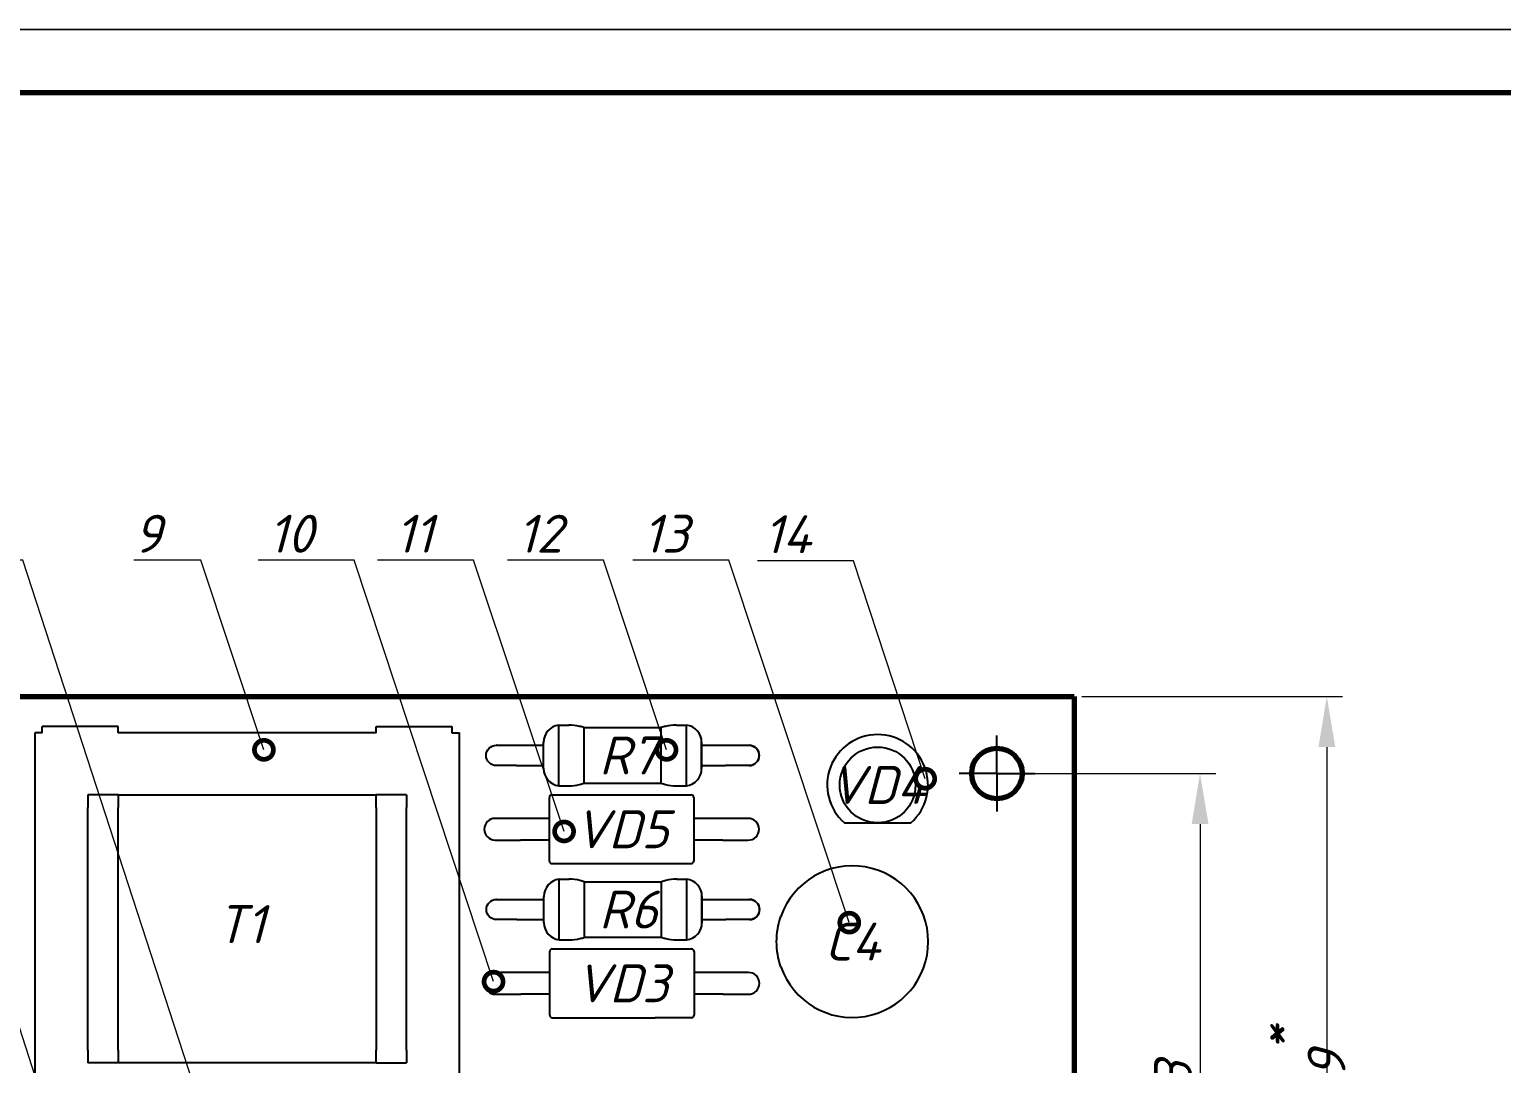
# Model space of a CAD drawing. Header units: millimetres. Extents: x 2470 to 6390, y 1560 to 2814.
# Drawn here: x 3002.4 to 3118.8, y 1775.7 to 1857.5 of the extents above; entities that cross this region are included whole.
import ezdxf
from ezdxf import colors
from ezdxf.entities.mleader import LeaderData, LeaderLine
from ezdxf.math import Vec2, Vec3

# ---------------------------------------------------------------- set-up
doc = ezdxf.new("R2010")
doc.units = ezdxf.units.MM
doc.layers.get('0').update_dxf_attribs({"lineweight": 0})
for name, color, linetype, lineweight in [('border', 7, 'Continuous', 70), ('Text', 7, 'Continuous', 18), ('Размерные линии', 7, 'Continuous', 15), ('Сплошная толстая основная', 7, 'Continuous', 70), ('Сплошная тонкая', 7, 'Continuous', 30)]:
    doc.layers.add(name, color=color, linetype=linetype, lineweight=lineweight)
doc.styles.add('Main', font='isocpeur.ttf', dxfattribs={"oblique": 15, "height": 3})
doc.dimstyles.new('ISO-25', dxfattribs={"dimtxt": 3, "dimasz": 4, "dimexe": 1.25, "dimexo": 0.625, "dimtad": 1, "dimtoh": 1, "dimtxsty": 'Main', "dimcen": 2.5, "dimclrd": 256, "dimclre": 256, "dimclrt": 256, "dimadec": 0, "dimazin": 0, "dimtol": 1, "dimtm": 0.5, "dimtfac": 1, "dimtmove": 0, "dimatfit": 3, "dimfxl": 1, "dimlwd": -1, "dimlwe": -1, "dimarcsym": 0})

# ---------------------------------------------------------------- blocks, each defined once
blk = doc.blocks.new('*D70')
at = {"layer": 'Defpoints', "color": 0, "lineweight": 18, "transparency": 16777216}
for p in [(3078.9, 1798.63), (3078.9, 1752.63), (3094.96, 1752.63)]:
    blk.add_point(p, dxfattribs=at)
at = {"layer": 'Размерные линии', "transparency": 16777216}
for p, q in [((3079.52, 1798.63), (3096.21, 1798.63)), ((3094.96, 1794.63), (3094.96, 1756.63)), ((3079.52, 1752.63), (3096.21, 1752.63))]:
    blk.add_line(p, q, dxfattribs=at)
at = {"layer": 'Размерные линии', "lineweight": 18, "transparency": 16777216}
for points in [[(3094.3, 1794.63), (3095.63, 1794.63), (3094.96, 1798.63)], [(3094.3, 1756.63), (3095.63, 1756.63), (3094.96, 1752.63)]]:
    blk.add_solid(points, dxfattribs=at)
at = {"layer": 'Размерные линии', "transparency": 16777216, "insert": (3092.84, 1773.77), "char_height": 3, "attachment_point": 5, "rotation": 90, "style": 'Main'}
blk.add_mtext('23', dxfattribs=at)
blk = doc.blocks.new('*D64')
at = {"layer": 'Defpoints', "color": 0, "lineweight": 18, "transparency": 16777216}
for p in [(3084.99, 1804.72), (3085, 1746.53), (3104.99, 1746.53)]:
    blk.add_point(p, dxfattribs=at)
at = {"layer": 'Размерные линии', "transparency": 16777216}
for p, q in [((3085.62, 1804.72), (3106.24, 1804.72)), ((3104.99, 1800.72), (3104.99, 1750.53)), ((3085.62, 1746.53), (3106.24, 1746.53))]:
    blk.add_line(p, q, dxfattribs=at)
at = {"layer": 'Размерные линии', "lineweight": 18, "transparency": 16777216}
for points in [[(3104.33, 1800.72), (3105.66, 1800.72), (3104.99, 1804.72)], [(3104.33, 1750.53), (3105.66, 1750.53), (3104.99, 1746.53)]]:
    blk.add_solid(points, dxfattribs=at)
at = {"layer": 'Размерные линии', "transparency": 16777216, "insert": (3102.87, 1775.62), "char_height": 3, "attachment_point": 5, "rotation": 90, "style": 'Main'}
blk.add_mtext('29{\\H1x;\\S*^ ;}', dxfattribs=at)
blk = doc.blocks.new('_DotSmall')
at = {"color": 0, "linetype": 'ByBlock', "const_width": 0.5}
blk.add_lwpolyline([(-0.0625, 0, 1), (0.0625, 0, 1)], format="xyb", close=True, dxfattribs=at)

msp = doc.modelspace()

# ---------------------------------------------------------------- linework, layer by layer
at = {"layer": 'border', "lineweight": 18}
for p, q in [((3310, 1857.5), (2890, 1857.5)), ((2890, 1857.5), (3310, 1857.5))]:
    msp.add_line(p, q, dxfattribs=at)
at = {"layer": 'border', "lineweight": 70}
msp.add_line((2910, 1852.5), (3305, 1852.5), dxfattribs=at)
at = {"layer": 'Text'}
msp.add_line((3045.023, 1804.717), (3075.408, 1804.719), dxfattribs=at)
at = {"layer": 'Сплошная толстая основная', "linetype": 'Continuous'}
for p, q in [((2928.796, 1804.711), (3084.991, 1804.72)), ((3084.991, 1804.72), (3084.996, 1746.529))]:
    msp.add_line(p, q, dxfattribs=at)
msp.add_circle((3078.896, 1798.63), 2, dxfattribs=at)
at = {"layer": 'Сплошная тонкая', "linetype": 'Continuous', "lineweight": 25}
for p, q in [((3002.773, 1801.84), (3002.773, 1770.84)), ((3003.373, 1801.84), (3002.773, 1801.84)), ((3003.373, 1801.84), (3003.373, 1802.34)), ((3009.373, 1802.34), (3003.373, 1802.34)), ((3009.373, 1801.84), (3009.373, 1802.34)), ((3029.773, 1801.84), (3009.373, 1801.84)), ((3029.773, 1801.84), (3029.773, 1802.34)), ((3029.773, 1802.34), (3035.773, 1802.34)), ((3035.773, 1802.34), (3035.773, 1801.84)), ((3036.373, 1770.84), (3036.373, 1801.84)), ((3044.232, 1797.658), (3044.232, 1802.458)), ((3044.232, 1802.458), (3045.032, 1802.458)), ((3046.232, 1797.858), (3046.232, 1802.258)), ((3046.232, 1802.258), (3046.732, 1802.258)), ((3046.732, 1802.258), (3047.582, 1802.258)), ((3047.582, 1802.258), (3048.432, 1802.258)), ((3048.432, 1802.258), (3049.282, 1802.258)), ((3049.282, 1802.258), (3050.132, 1802.258)), ((3050.132, 1802.258), (3050.982, 1802.258)), ((3050.982, 1802.258), (3051.832, 1802.258)), ((3051.832, 1802.258), (3052.332, 1802.258)), ((3052.332, 1797.858), (3052.332, 1802.258)), ((3053.532, 1802.458), (3054.332, 1802.458)), ((3054.332, 1797.658), (3054.332, 1802.458)), ((3040.882, 1800.858), (3043.031, 1800.858)), ((3043.031, 1799.014), (3043.031, 1801.101)), ((3043.031, 1800.858), (3043.032, 1800.858)), ((3043.032, 1799.058), (3043.032, 1801.058)), ((3055.532, 1801.101), (3055.532, 1799.014)), ((3055.532, 1799.058), (3055.532, 1801.058)), ((3055.532, 1800.858), (3057.432, 1800.858)), ((3055.532, 1800.858), (3055.532, 1800.858)), ((3040.882, 1799.258), (3043.031, 1799.258)), ((3043.031, 1799.258), (3043.032, 1799.258)), ((3055.532, 1799.258), (3057.432, 1799.258)), ((3055.532, 1799.258), (3055.532, 1799.258)), ((3044.232, 1797.658), (3045.032, 1797.658)), ((3046.232, 1797.858), (3046.732, 1797.858)), ((3046.732, 1797.858), (3047.582, 1797.858)), ((3047.582, 1797.858), (3048.432, 1797.858)), ((3048.432, 1797.858), (3049.282, 1797.858)), ((3049.282, 1797.858), (3050.132, 1797.858)), ((3050.132, 1797.858), (3050.982, 1797.858)), ((3050.982, 1797.858), (3051.832, 1797.858)), ((3051.832, 1797.858), (3052.332, 1797.858)), ((3053.532, 1797.658), (3054.332, 1797.658)), ((3006.973, 1796.94), (3006.973, 1795.94)), ((3009.373, 1796.94), (3006.973, 1796.94)), ((3006.973, 1776.74), (3006.973, 1795.94)), ((3009.373, 1796.94), (3029.773, 1796.94)), ((3009.373, 1796.94), (3009.373, 1795.94)), ((3009.373, 1796.94), (3009.373, 1796.94)), ((3029.773, 1796.92), (3009.373, 1796.92)), ((3009.373, 1776.74), (3009.373, 1795.94)), ((3018.284, 1796.92), (3018.284, 1796.94)), ((3020.316, 1796.94), (3020.316, 1796.92)), ((3029.773, 1795.94), (3029.773, 1796.94)), ((3032.173, 1796.94), (3029.773, 1796.94)), ((3029.773, 1795.94), (3029.773, 1776.74)), ((3032.173, 1796.94), (3032.173, 1795.94)), ((3032.173, 1776.74), (3032.173, 1795.94)), ((3043.688, 1796.936), (3054.708, 1796.936)), ((3041.198, 1795.076), (3039.198, 1795.076)), ((3043.488, 1795.076), (3041.198, 1795.076)), ((3057.198, 1795.076), (3054.908, 1795.076)), ((3059.198, 1795.076), (3057.198, 1795.076)), ((3066.826, 1794.723), (3069.457, 1794.723)), ((3066.826, 1794.723), (3069.457, 1794.723)), ((3066.826, 1794.723), (3069.457, 1794.723)), ((3069.457, 1794.723), (3072.087, 1794.723)), ((3069.457, 1794.723), (3072.087, 1794.723)), ((3069.457, 1794.723), (3072.087, 1794.723)), ((3039.198, 1793.356), (3041.198, 1793.356)), ((3043.488, 1793.356), (3041.198, 1793.356)), ((3057.198, 1793.356), (3054.908, 1793.356)), ((3057.198, 1793.356), (3059.198, 1793.356)), ((3044.26, 1785.466), (3044.26, 1790.266)), ((3044.26, 1790.266), (3045.06, 1790.266)), ((3046.26, 1785.666), (3046.26, 1790.066)), ((3046.26, 1790.066), (3046.76, 1790.066)), ((3046.76, 1790.066), (3047.61, 1790.066)), ((3047.61, 1790.066), (3048.46, 1790.066)), ((3048.46, 1790.066), (3049.31, 1790.066)), ((3049.31, 1790.066), (3050.16, 1790.066)), ((3050.16, 1790.066), (3051.01, 1790.066)), ((3051.01, 1790.066), (3051.86, 1790.066)), ((3051.86, 1790.066), (3052.36, 1790.066)), ((3052.36, 1785.666), (3052.36, 1790.066)), ((3053.56, 1790.266), (3054.36, 1790.266)), ((3054.36, 1785.466), (3054.36, 1790.266)), ((3043.059, 1786.822), (3043.059, 1788.909)), ((3043.06, 1786.866), (3043.06, 1788.866)), ((3055.56, 1788.909), (3055.56, 1786.822)), ((3055.56, 1786.866), (3055.56, 1788.866)), ((3040.91, 1788.666), (3043.059, 1788.666)), ((3043.059, 1788.666), (3043.06, 1788.666)), ((3055.56, 1788.666), (3057.46, 1788.666)), ((3055.56, 1788.666), (3055.56, 1788.666)), ((3040.91, 1787.066), (3043.059, 1787.066)), ((3043.059, 1787.066), (3043.06, 1787.066)), ((3055.56, 1787.066), (3057.46, 1787.066)), ((3055.56, 1787.066), (3055.56, 1787.066)), ((3044.26, 1785.466), (3045.06, 1785.466)), ((3046.26, 1785.666), (3046.76, 1785.666)), ((3046.76, 1785.666), (3047.61, 1785.666)), ((3047.61, 1785.666), (3048.46, 1785.666)), ((3048.46, 1785.666), (3049.31, 1785.666)), ((3049.31, 1785.666), (3050.16, 1785.666)), ((3050.16, 1785.666), (3051.01, 1785.666)), ((3051.01, 1785.666), (3051.86, 1785.666)), ((3051.86, 1785.666), (3052.36, 1785.666)), ((3053.56, 1785.466), (3054.36, 1785.466)), ((3041.226, 1782.884), (3039.226, 1782.884)), ((3043.516, 1782.884), (3041.226, 1782.884)), ((3057.226, 1782.884), (3054.936, 1782.884)), ((3059.226, 1782.884), (3057.226, 1782.884)), ((3039.226, 1781.164), (3041.226, 1781.164)), ((3043.516, 1781.164), (3041.226, 1781.164)), ((3057.226, 1781.164), (3054.936, 1781.164)), ((3057.226, 1781.164), (3059.226, 1781.164)), ((3043.716, 1779.304), (3051.856, 1779.304)), ((3053.256, 1779.294), (3051.856, 1779.294)), ((3054.736, 1779.304), (3053.256, 1779.304)), ((3006.973, 1776.74), (3006.973, 1775.74)), ((3009.373, 1776.74), (3009.373, 1775.74)), ((3029.773, 1775.74), (3029.773, 1776.74)), ((3032.173, 1776.74), (3032.173, 1775.74)), ((3009.373, 1775.74), (3006.973, 1775.74)), ((3029.773, 1775.74), (3009.373, 1775.74)), ((3009.373, 1775.74), (3009.373, 1775.74)), ((3029.773, 1775.74), (3032.173, 1775.74))]:
    msp.add_line(p, q, dxfattribs=at)
at = {"layer": 'Сплошная тонкая', "lineweight": 25}
for p, q in [((3035.773, 1801.84), (3036.373, 1801.84)), ((3078.896, 1798.63), (3078.896, 1801.63)), ((3078.896, 1798.63), (3075.896, 1798.63)), ((3078.896, 1798.63), (3078.896, 1795.63)), ((3078.896, 1798.63), (3081.896, 1798.63)), ((3043.688, 1791.496), (3054.708, 1791.496)), ((3043.716, 1784.744), (3054.736, 1784.744))]:
    msp.add_line(p, q, dxfattribs=at)
at = {"layer": 'Сплошная тонкая', "linetype": 'Continuous', "lineweight": 25}
msp.add_circle((3069.457, 1797.721), 2.997, dxfattribs=at)
msp.add_circle((3069.457, 1797.721), 2.997, dxfattribs=at)
msp.add_circle((3069.457, 1797.721), 2.997, dxfattribs=at)
for centre, radius, start, end in [((3044.397, 1801.101), 1.367, 96.97437, 179.9998), ((3045.032, 1798.758), 3.7, 76.71884, 90.00001), ((3045.032, 1798.758), 3.7, 71.07536, 76.71884), ((3053.532, 1798.758), 3.7, 103.28117, 108.92465), ((3053.532, 1798.758), 3.7, 90.00001, 103.28117), ((3054.166, 1801.101), 1.367, 0.00021, 83.02564), ((3069.457, 1797.721), 3.988, 311.27151, 228.72851), ((3069.457, 1797.721), 3.988, 311.27151, 228.72851), ((3069.457, 1797.721), 3.988, 311.27151, 228.72851), ((3039.292, 1800.058), 0.8, 89.80111, 90.19891), ((3044.397, 1801.101), 1.367, 179.9998, 181.82305), ((3054.166, 1801.101), 1.367, 358.17696, 0.00021), ((3059.292, 1800.058), 0.8, 0, 90.37567), ((3084.93, 1800.622), 0.0663, 338.77194, 6.932), ((3084.93, 1800.574), 0.0663, 353.0676, 21.22846), ((3059.292, 1800.058), 0.8, 269.6779, 0), ((3044.397, 1799.014), 1.367, 178.17696, 180.00021), ((3044.397, 1799.014), 1.367, 180.00021, 263.02564), ((3054.166, 1799.014), 1.367, 276.97437, 359.9998), ((3054.166, 1799.014), 1.367, 359.9998, 1.82305), ((3045.032, 1801.358), 3.7, 270.00001, 283.28117), ((3045.032, 1801.358), 3.7, 283.28117, 288.92465), ((3053.532, 1801.358), 3.7, 251.07536, 256.71884), ((3053.532, 1801.358), 3.7, 256.71884, 270.00001), ((3043.688, 1796.736), 0.2, 90, 180), ((3054.708, 1796.736), 0.2, 0, 90), ((3039.198, 1794.216), 0.86, 90, 180), ((3059.213, 1794.197), 0.878, 1.19719, 91.01105), ((3039.198, 1794.216), 0.86, 180, 270), ((3059.213, 1794.234), 0.878, 268.98889, 358.80283), ((3043.688, 1791.696), 0.2, 180, 270), ((3054.708, 1791.696), 0.2, 270, 0), ((3067.458, 1785.326), 6, 199.47123, 160.52879), ((3044.425, 1788.909), 1.367, 96.97437, 179.9998), ((3045.06, 1786.566), 3.7, 76.71884, 90.00001), ((3045.06, 1786.566), 3.7, 71.07536, 76.71884), ((3053.56, 1786.566), 3.7, 103.28117, 108.92465), ((3053.56, 1786.566), 3.7, 90.00001, 103.28117), ((3054.194, 1788.909), 1.367, 0.00021, 83.02564), ((3044.425, 1788.909), 1.367, 179.9998, 181.82305), ((3054.194, 1788.909), 1.367, 358.17696, 0.00021), ((3039.32, 1787.866), 0.8, 89.7751, 90.22492), ((3059.32, 1787.866), 0.8, 0, 90.3834), ((3059.32, 1787.866), 0.8, 269.68555, 0), ((3044.425, 1786.822), 1.367, 178.17696, 180.00021), ((3044.425, 1786.822), 1.367, 180.00021, 263.02564), ((3054.194, 1786.822), 1.367, 276.97437, 359.9998), ((3054.194, 1786.822), 1.367, 359.9998, 1.82305), ((3067.458, 1785.326), 6.02, 160.59607, 199.40395), ((3045.06, 1789.166), 3.7, 270.00001, 283.28117), ((3045.06, 1789.166), 3.7, 283.28117, 288.92465), ((3053.56, 1789.166), 3.7, 251.07536, 256.71884), ((3053.56, 1789.166), 3.7, 256.71884, 270.00001), ((3043.716, 1784.544), 0.2, 90, 180), ((3054.736, 1784.544), 0.2, 0, 90), ((3039.226, 1782.024), 0.86, 90, 180), ((3039.226, 1782.024), 0.86, 180, 270), ((3059.241, 1782.005), 0.878, 1.19718, 91.01121), ((3059.241, 1782.042), 0.878, 268.98895, 358.80279), ((3043.716, 1779.504), 0.2, 180, 270), ((3054.736, 1779.504), 0.2, 270, 0)]:
    msp.add_arc(centre, radius, start, end, dxfattribs=at)
at = {"layer": 'Сплошная тонкая', "linetype": 'Continuous', "lineweight": 25, "extrusion": (0, 0, -1)}
for centre, major_axis, ratio, start_param, end_param in [((3039.282, 1800.058), (-0.566, 0.566), 1, -0.785393, 0.7854033), ((3059.282, 1800.058), (0.566, 0.566), 1, -0.7854173, 0.785379), ((3039.282, 1800.058), (-0.566, 0.566), 1, -2.3561893, -0.7853929), ((3059.282, 1800.058), (0.566, 0.566), 1, -5.4978063, -3.92701), ((3054.908, 1794.216), (0, 2.52), 0, 0, 3.1415927), ((3039.31, 1787.866), (-0.566, 0.566), 1, -0.785393, 0.7854033), ((3039.31, 1787.866), (-0.566, 0.566), 1, -2.3561893, -0.7853929), ((3059.31, 1787.866), (0.566, 0.566), 1, -0.7854173, 0.785379), ((3059.31, 1787.866), (0.566, 0.566), 1, -5.4978063, -3.92701), ((3054.936, 1782.024), (0, 2.52), 0, 0, 3.1415927)]:
    msp.add_ellipse(centre, major_axis=major_axis, ratio=ratio, start_param=start_param, end_param=end_param, dxfattribs=at)
at = {"layer": 'Сплошная тонкая', "linetype": 'Continuous', "lineweight": 25}
for centre in [(3043.488, 1794.216), (3043.516, 1782.024)]:
    msp.add_ellipse(centre, major_axis=(0, -2.52), ratio=0, start_param=0, end_param=3.1415926, dxfattribs=at)
for points, knots in [([(3039.282, 1800.858), (3039.329, 1800.858), (3039.383, 1800.858), (3039.521, 1800.858), (3039.608, 1800.858), (3039.801, 1800.858), (3039.907, 1800.858), (3040.13, 1800.858), (3040.248, 1800.858), (3040.534, 1800.858), (3040.709, 1800.858), (3040.882, 1800.858)], [0, 0, 0, 0, 0.15730341, 0.15730341, 0.3487737, 0.3487737, 0.54015444, 0.54015444, 0.7314985, 0.7314985, 0.99050166, 0.99050166, 0.99050166, 0.99050166]), ([(3057.432, 1800.858), (3057.595, 1800.858), (3057.761, 1800.858), (3058.09, 1800.858), (3058.255, 1800.858), (3058.562, 1800.858), (3058.706, 1800.858), (3059.021, 1800.858), (3059.17, 1800.858), (3059.282, 1800.858)], [0, 0, 0, 0, 0.2458985, 0.2458985, 0.4985751, 0.4985751, 0.7510476, 0.7510476, 1.1197927, 1.1197927, 1.1197927, 1.1197927]), ([(3040.882, 1799.258), (3040.731, 1799.258), (3040.579, 1799.258), (3040.271, 1799.258), (3040.114, 1799.258), (3039.926, 1799.258), (3039.883, 1799.258), (3039.767, 1799.258), (3039.695, 1799.258), (3039.488, 1799.258), (3039.372, 1799.258), (3039.282, 1799.258)], [0, 0, 0, 0, 0.2259545, 0.2259545, 0.47830272, 0.47830272, 0.55487593, 0.55487593, 0.69302956, 0.69302956, 0.98977654, 0.98977654, 0.98977654, 0.98977654]), ([(3059.2, 1799.258), (3059.166, 1799.258), (3059.134, 1799.258), (3058.982, 1799.258), (3058.84, 1799.258), (3058.484, 1799.258), (3058.253, 1799.258), (3057.826, 1799.258), (3057.627, 1799.258), (3057.432, 1799.258)], [0, 0, 0, 0, 0.0919421, 0.0919421, 0.3800137, 0.3800137, 0.7401381, 0.7401381, 1.0335035, 1.0335035, 1.0335035, 1.0335035]), ([(3059.282, 1799.258), (3059.271, 1799.258), (3059.261, 1799.258), (3059.244, 1799.258), (3059.238, 1799.258), (3059.228, 1799.258), (3059.225, 1799.258), (3059.219, 1799.258), (3059.216, 1799.258), (3059.212, 1799.258), (3059.211, 1799.258), (3059.208, 1799.258), (3059.207, 1799.258), (3059.205, 1799.258), (3059.205, 1799.258), (3059.203, 1799.258), (3059.203, 1799.258), (3059.202, 1799.258), (3059.202, 1799.258), (3059.201, 1799.258), (3059.201, 1799.258), (3059.201, 1799.258), (3059.201, 1799.258), (3059.201, 1799.258), (3059.2, 1799.258), (3059.2, 1799.258), (3059.2, 1799.258), (3059.2, 1799.258), (3059.2, 1799.258), (3059.2, 1799.258), (3059.2, 1799.258), (3059.2, 1799.258), (3059.2, 1799.258), (3059.2, 1799.258), (3059.2, 1799.258), (3059.2, 1799.258), (3059.2, 1799.258), (3059.2, 1799.258), (3059.2, 1799.258), (3059.2, 1799.258), (3059.2, 1799.258), (3059.2, 1799.258)], [0, 0, 0, 0, 0.03468599, 0.03468599, 0.053581891, 0.053581891, 0.065052889, 0.065052889, 0.072338592, 0.072338592, 0.077069109, 0.077069109, 0.080177208, 0.080177208, 0.082233317, 0.082233317, 0.083599116, 0.083599116, 0.0845087, 0.0845087, 0.085115451, 0.085115451, 0.085520623, 0.085520623, 0.085791374, 0.085791374, 0.085972383, 0.085972383, 0.086093431, 0.086093431, 0.086174398, 0.086174398, 0.086228563, 0.086228563, 0.086264801, 0.086264801, 0.086289047, 0.086289047, 0.086305269, 0.086305269, 0.086316124, 0.086316124, 0.086316124, 0.086316124]), ([(3039.31, 1788.666), (3039.357, 1788.666), (3039.411, 1788.666), (3039.549, 1788.666), (3039.636, 1788.666), (3039.829, 1788.666), (3039.935, 1788.666), (3040.158, 1788.666), (3040.276, 1788.666), (3040.562, 1788.666), (3040.737, 1788.666), (3040.91, 1788.666)], [0, 0, 0, 0, 0.15730341, 0.15730341, 0.3487737, 0.3487737, 0.54015444, 0.54015444, 0.7314985, 0.7314985, 0.99050166, 0.99050166, 0.99050166, 0.99050166]), ([(3057.46, 1788.666), (3057.623, 1788.666), (3057.789, 1788.666), (3058.118, 1788.666), (3058.283, 1788.666), (3058.59, 1788.666), (3058.734, 1788.666), (3059.049, 1788.666), (3059.198, 1788.666), (3059.31, 1788.666)], [0, 0, 0, 0, 0.2458985, 0.2458985, 0.4985751, 0.4985751, 0.7510476, 0.7510476, 1.1197927, 1.1197927, 1.1197927, 1.1197927]), ([(3040.91, 1787.066), (3040.759, 1787.066), (3040.607, 1787.066), (3040.299, 1787.066), (3040.142, 1787.066), (3039.954, 1787.066), (3039.911, 1787.066), (3039.795, 1787.066), (3039.723, 1787.066), (3039.516, 1787.066), (3039.4, 1787.066), (3039.31, 1787.066)], [0, 0, 0, 0, 0.2259545, 0.2259545, 0.47830272, 0.47830272, 0.55487593, 0.55487593, 0.69302956, 0.69302956, 0.98977654, 0.98977654, 0.98977654, 0.98977654]), ([(3059.228, 1787.066), (3059.194, 1787.066), (3059.162, 1787.066), (3059.01, 1787.066), (3058.868, 1787.066), (3058.512, 1787.066), (3058.281, 1787.066), (3057.854, 1787.066), (3057.655, 1787.066), (3057.46, 1787.066)], [0, 0, 0, 0, 0.0919421, 0.0919421, 0.3800137, 0.3800137, 0.7401381, 0.7401381, 1.0335035, 1.0335035, 1.0335035, 1.0335035]), ([(3059.31, 1787.066), (3059.299, 1787.066), (3059.289, 1787.066), (3059.272, 1787.066), (3059.266, 1787.066), (3059.256, 1787.066), (3059.253, 1787.066), (3059.247, 1787.066), (3059.244, 1787.066), (3059.24, 1787.066), (3059.239, 1787.066), (3059.236, 1787.066), (3059.235, 1787.066), (3059.233, 1787.066), (3059.233, 1787.066), (3059.231, 1787.066), (3059.231, 1787.066), (3059.23, 1787.066), (3059.23, 1787.066), (3059.229, 1787.066), (3059.229, 1787.066), (3059.229, 1787.066), (3059.229, 1787.066), (3059.229, 1787.066), (3059.228, 1787.066), (3059.228, 1787.066), (3059.228, 1787.066), (3059.228, 1787.066), (3059.228, 1787.066), (3059.228, 1787.066), (3059.228, 1787.066), (3059.228, 1787.066), (3059.228, 1787.066), (3059.228, 1787.066), (3059.228, 1787.066), (3059.228, 1787.066), (3059.228, 1787.066), (3059.228, 1787.066), (3059.228, 1787.066), (3059.228, 1787.066), (3059.228, 1787.066), (3059.228, 1787.066)], [0, 0, 0, 0, 0.03468599, 0.03468599, 0.053581891, 0.053581891, 0.065052889, 0.065052889, 0.072338592, 0.072338592, 0.077069109, 0.077069109, 0.080177208, 0.080177208, 0.082233317, 0.082233317, 0.083599116, 0.083599116, 0.0845087, 0.0845087, 0.085115451, 0.085115451, 0.085520623, 0.085520623, 0.085791374, 0.085791374, 0.085972383, 0.085972383, 0.086093431, 0.086093431, 0.086174398, 0.086174398, 0.086228563, 0.086228563, 0.086264801, 0.086264801, 0.086289047, 0.086289047, 0.086305269, 0.086305269, 0.086316124, 0.086316124, 0.086316124, 0.086316124])]:
    msp.add_open_spline(points, degree=3, knots=knots, dxfattribs=at)

# ---------------------------------------------------------------- texts
at = {"layer": 'Text', "char_height": 3, "attachment_point": 5, "style": 'Main'}
for s, width, insert in [('\\pxqc;R7', 10.1, (3049.707, 1800.058)), ('\\pxqc;VD4', 8.44654, (3069.457, 1797.721)), ('\\pxqc;VD5', 11.16142, (3049.198, 1794.216)), ('\\pxqc;R6', 10.1, (3049.735, 1787.866)), ('\\pxqc;T1', 6.6, (3019.065, 1786.711)), ('\\pxqc;C4', 11.65685, (3067.458, 1785.326)), ('\\pxqc;VD3', 11.22, (3049.226, 1782.024))]:
    msp.add_mtext_dynamic_manual_height_columns(s, width=width, gutter_width=15, heights=[0], dxfattribs=dict(at, insert=insert))

# ---------------------------------------------------------------- dimensions: what is measured, and where the dimension line sits
at = {"layer": 'Размерные линии'}
for base, p1, p2, text, picture, middle in [((3104.993, 1746.529), (3084.991, 1804.72), (3084.996, 1746.529), '29{\\H1x;\\S*^ ;}', '*D64', (3104.993, 1775.625)), ((3094.962, 1752.63), (3078.896, 1798.63), (3078.896, 1752.63), '23', '*D70', (3094.962, 1773.771))]:
    dim = msp.add_linear_dim(base=base, p1=p1, p2=p2, angle=90, text=text, dimstyle='ISO-25', dxfattribs=at)
    dim.commit()
    dim.dimension.update_dxf_attribs({"geometry": picture, "text_midpoint": middle, "dimtype": 160})

# ---------------------------------------------------------------- leaders
ml = msp.add_multileader_mtext('Standard', dxfattribs=at)
ml.set_content('7', color=256, style='Main')
ml.set_leader_properties(color=256, linetype='ByLayer', lineweight=-1)
ml.set_arrow_properties(name='DOTSMALL')
ml.build(insert=Vec2(0, 0))
ml.multileader.update_dxf_attribs({"text_left_attachment_type": 6, "text_right_attachment_type": 6, "text_top_attachment_type": 10, "dogleg_length": 1, "arrow_head_size": 3})
ctx = ml.context
ctx.base_point, ctx.char_height, ctx.arrow_head_size, ctx.plane_origin = Vec3(2982.255, 1815.5), 3, 3, Vec3(2994.559, 1800.5)
ctx.left_attachment, ctx.right_attachment, ctx.bottom_attachment = 6, 6, 10
notes = []
notes.append((ctx, [(0, (1, 1, 0), (2989.559, 1815.5), (-1, 0), 1, [(0, [(3006.225, 1764.205)], 0, [])])]))
ctx.mtext.insert, ctx.mtext.flow_direction = Vec3(2984.255, 1819.1), 5
ml = msp.add_multileader_mtext('Standard', dxfattribs=at)
ml.set_content('8', color=256, style='Main')
ml.set_leader_properties(color=256, linetype='ByLayer', lineweight=-1)
ml.set_arrow_properties(name='DOTSMALL')
ml.build(insert=Vec2(0, 0))
ml.multileader.update_dxf_attribs({"text_left_attachment_type": 6, "text_right_attachment_type": 6, "text_top_attachment_type": 10, "dogleg_length": 1, "arrow_head_size": 3})
ctx = ml.context
ctx.base_point, ctx.char_height, ctx.arrow_head_size, ctx.plane_origin = Vec3(2994.517, 1815.5), 3, 3, Vec3(3006.82, 1800.5)
ctx.left_attachment, ctx.right_attachment, ctx.bottom_attachment = 6, 6, 10
notes.append((ctx, [(0, (1, 1, 0), (3001.82, 1815.5), (-1, 0), 1, [(0, [(3020.638, 1757.709)], 0, [])])]))
ctx.mtext.insert, ctx.mtext.flow_direction = Vec3(2996.517, 1819.1), 5
ml = msp.add_multileader_mtext('Standard', dxfattribs=at)
ml.set_content('9', color=256, style='Main')
ml.set_leader_properties(color=256, linetype='ByLayer', lineweight=-1)
ml.set_arrow_properties(name='DOTSMALL')
ml.build(insert=Vec2(0, 0))
ml.multileader.update_dxf_attribs({"text_left_attachment_type": 6, "text_right_attachment_type": 6, "text_top_attachment_type": 10, "dogleg_length": 1, "arrow_head_size": 3})
ctx = ml.context
ctx.base_point, ctx.char_height, ctx.arrow_head_size, ctx.plane_origin = Vec3(3008.601, 1815.5), 3, 3, Vec3(3020.905, 1800.5)
ctx.left_attachment, ctx.right_attachment, ctx.bottom_attachment = 6, 6, 10
notes.append((ctx, [(0, (1, 1, 0), (3015.905, 1815.5), (-1, 0), 1, [(0, [(3020.905, 1800.5)], 0, [])])]))
ctx.mtext.insert, ctx.mtext.flow_direction = Vec3(3010.601, 1819.1), 5
ml = msp.add_multileader_mtext('Standard', dxfattribs=at)
ml.set_content('10', color=256, style='Main')
ml.set_leader_properties(color=256, linetype='ByLayer', lineweight=-1)
ml.set_arrow_properties(name='DOTSMALL')
ml.build(insert=Vec2(0, 0))
ml.multileader.update_dxf_attribs({"text_left_attachment_type": 6, "text_right_attachment_type": 6, "text_top_attachment_type": 10, "dogleg_length": 1, "arrow_head_size": 3})
ctx = ml.context
ctx.base_point, ctx.char_height, ctx.arrow_head_size, ctx.plane_origin = Vec3(3019.245, 1815.5), 3, 3, Vec3(3033.048, 1800.5)
ctx.left_attachment, ctx.right_attachment, ctx.bottom_attachment = 6, 6, 10
notes.append((ctx, [(0, (1, 1, 0), (3028.048, 1815.5), (-1, 0), 1, [(0, [(3039.073, 1782.16)], 0, [])])]))
ctx.mtext.insert, ctx.mtext.flow_direction = Vec3(3021.245, 1819.1), 5
ml = msp.add_multileader_mtext('Standard', dxfattribs=at)
ml.set_content('11', color=256, style='Main')
ml.set_leader_properties(color=256, linetype='ByLayer', lineweight=-1)
ml.set_arrow_properties(name='DOTSMALL')
ml.build(insert=Vec2(0, 0))
ml.multileader.update_dxf_attribs({"text_left_attachment_type": 6, "text_right_attachment_type": 6, "text_top_attachment_type": 10, "dogleg_length": 1, "arrow_head_size": 3})
ctx = ml.context
ctx.base_point, ctx.char_height, ctx.arrow_head_size, ctx.plane_origin = Vec3(3029.288, 1815.5), 3, 3, Vec3(3042.492, 1800.5)
ctx.left_attachment, ctx.right_attachment, ctx.bottom_attachment = 6, 6, 10
notes.append((ctx, [(0, (1, 1, 0), (3037.492, 1815.5), (-1, 0), 1, [(0, [(3044.654, 1794.043)], 0, [])])]))
ctx.mtext.insert, ctx.mtext.flow_direction = Vec3(3031.288, 1819.1), 5
ml = msp.add_multileader_mtext('Standard', dxfattribs=at)
ml.set_content('12', color=256, style='Main')
ml.set_leader_properties(color=256, linetype='ByLayer', lineweight=-1)
ml.set_arrow_properties(name='DOTSMALL')
ml.build(insert=Vec2(0, 0))
ml.multileader.update_dxf_attribs({"text_left_attachment_type": 6, "text_right_attachment_type": 6, "text_top_attachment_type": 10, "dogleg_length": 1, "arrow_head_size": 3})
ctx = ml.context
ctx.base_point, ctx.char_height, ctx.arrow_head_size, ctx.plane_origin = Vec3(3038.954, 1815.5), 3, 3, Vec3(3052.757, 1800.5)
ctx.left_attachment, ctx.right_attachment, ctx.bottom_attachment = 6, 6, 10
notes.append((ctx, [(0, (1, 1, 0), (3047.757, 1815.5), (-1, 0), 1, [(0, [(3052.757, 1800.5)], 0, [])])]))
ctx.mtext.insert, ctx.mtext.flow_direction = Vec3(3040.954, 1819.1), 5
ml = msp.add_multileader_mtext('Standard', dxfattribs=at)
ml.set_content('13', color=256, style='Main')
ml.set_leader_properties(color=256, linetype='ByLayer', lineweight=-1)
ml.set_arrow_properties(name='DOTSMALL')
ml.build(insert=Vec2(0, 0))
ml.multileader.update_dxf_attribs({"text_left_attachment_type": 6, "text_right_attachment_type": 6, "text_top_attachment_type": 10, "dogleg_length": 1, "arrow_head_size": 3})
ctx = ml.context
ctx.base_point, ctx.char_height, ctx.arrow_head_size, ctx.plane_origin = Vec3(3048.875, 1815.5), 3, 3, Vec3(3062.679, 1800.5)
ctx.left_attachment, ctx.right_attachment, ctx.bottom_attachment = 6, 6, 10
notes.append((ctx, [(0, (1, 1, 0), (3057.679, 1815.5), (-1, 0), 1, [(0, [(3067.214, 1786.826)], 0, [])])]))
ctx.mtext.insert, ctx.mtext.flow_direction = Vec3(3050.875, 1819.1), 5
ml = msp.add_multileader_mtext('Standard', dxfattribs=at)
ml.set_content('14', color=256, style='Main')
ml.set_leader_properties(color=256, linetype='ByLayer', lineweight=-1)
ml.set_arrow_properties(name='DOTSMALL')
ml.build(insert=Vec2(0, 0))
ml.multileader.update_dxf_attribs({"text_left_attachment_type": 6, "text_right_attachment_type": 6, "text_top_attachment_type": 10, "dogleg_length": 1, "arrow_head_size": 3})
ctx = ml.context
ctx.base_point, ctx.char_height, ctx.arrow_head_size, ctx.plane_origin = Vec3(3058.435, 1815.457), 3, 3, Vec3(3072.539, 1800.457)
ctx.left_attachment, ctx.right_attachment, ctx.bottom_attachment = 6, 6, 10
notes.append((ctx, [(0, (1, 1, 0), (3067.539, 1815.457), (-1, 0), 1, [(0, [(3073.218, 1798.216)], 0, [])])]))
ctx.mtext.insert, ctx.mtext.flow_direction = Vec3(3060.435, 1819.057), 5
for ctx, leaders in notes:
    for number, flags, end, landing, length, lines in leaders:
        leader = LeaderData()
        leader.index, (leader.has_last_leader_line, leader.has_dogleg_vector, leader.attachment_direction) = number, flags
        leader.last_leader_point, leader.dogleg_vector, leader.dogleg_length = Vec3(end), Vec3(landing), length
        for number, points, colour, breaks in lines:
            line = LeaderLine()
            line.index, line.vertices, line.color, line.breaks = number, Vec3.list(points), colors.encode_raw_color(colour), breaks
            leader.lines.append(line)
        ctx.leaders.append(leader)

doc.saveas('drawing.dxf')
